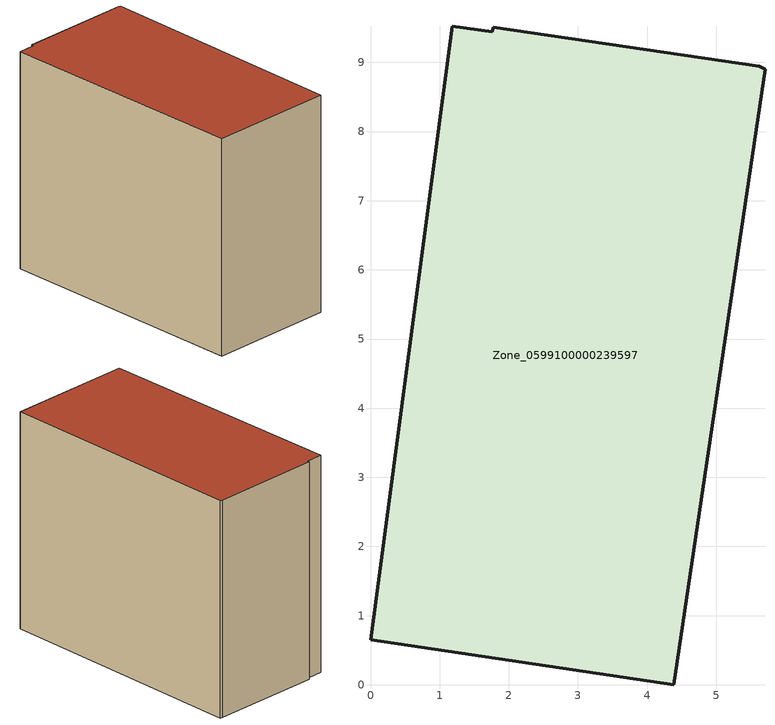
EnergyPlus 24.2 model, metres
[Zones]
Zone_0599100000239597
 floor ground (C_G): 1.78,9.51 5.62,8.94 5.71,8.9 4.39,0 0,0.65 1.18,9.52 1.76,9.44 z0
 wall outside (C_F): 5.62,8.94 1.78,9.51 1.76,9.44 1.18,9.52 0,0.65 4.39,0 5.71,8.9 5.62,8.94 z0:7.71
 roof outside (C_R): 5.71,8.9 5.62,8.94 1.78,9.51 1.76,9.44 1.18,9.52 0,0.65 4.39,0 z7.71
[BUILDING]
Pand.0599100000239597: North Axis=0; Terrain=City; Loads Convergence Tolerance Value=0.04; Temperature Convergence Tolerance Value=0.4; Solar Distribution=FullExterior; Maximum Number of Warmup Days=25; Minimum Number of Warmup Days=1
[Site:Location]
Rotterdam.The.Hague.AP_ZH_NLD Design_Conditions: Latitude=51.96; Longitude=4.45; Time Zone=1; Elevation=-4.5
[SITE:GROUNDTEMPERATURE:BUILDINGSURFACE]
18, 18, 18, 18, 18, 18, 18, 18, 18, 18, 18, 18
[MATERIAL] Thermal Absorptance=0.9; Solar Absorptance=0.7; Visible Absorptance=0.7
Name | Roughness | Thickness | Conductivity | Density | Specific Heat
G.TI.1946-1964 | MediumSmooth | 0.15 | 1 | 540 | 1210
F.TI.1946-1964 | Rough | 0.3 | 0.857143 | 1920 | 840
R.TI.1946-1964 | MediumRough | 0.2 | 0.277778 | 1500 | 1000
[CONSTRUCTION]
C_G: G.TI.1946-1964
C_F: F.TI.1946-1964
C_R: R.TI.1946-1964
[ZONE]
Zone_0599100000239597: Type=1; Multiplier=1; Ceiling Height=Autocalculate; Volume=Autocalculate; Floor Area=autocalculate; Part of Total Floor Area=Yes
[ZONEINFILTRATION:DESIGNFLOWRATE]
Infil_Zone_0599100000239597: Zone or ZoneList or Space or SpaceList=Zone_0599100000239597; Schedule=AlwaysOn; Design Flow Rate Calculation Method=Flow/Area; Flow Rate per Floor Area=0.003; Constant Term Coefficient=1; Temperature Term Coefficient=0; Velocity Term Coefficient=0; Velocity Squared Term Coefficient=0
[HVACTEMPLATE:ZONE:IDEALLOADSAIRSYSTEM]
Zone_0599100000239597: Maximum Heating Supply Air Temperature=50; Minimum Cooling Supply Air Temperature=13; Maximum Heating Supply Air Humidity Ratio=0.0156; Minimum Cooling Supply Air Humidity Ratio=0.0077; Heating Limit=NoLimit; Cooling Limit=NoLimit; Dehumidification Control Type=ConstantSensibleHeatRatio; Cooling Sensible Heat Ratio=0.7; Dehumidification Setpoint=60; Humidification Control Type=None; Humidification Setpoint=30; Outdoor Air Method=None; Outdoor Air Flow Rate per Person=0.00944; Outdoor Air Flow Rate per Zone Floor Area=0; Outdoor Air Flow Rate per Zone=0; Demand Controlled Ventilation Type=None; Outdoor Air Economizer Type=NoEconomizer; Heat Recovery Type=None; Sensible Heat Recovery Effectiveness=0.7; Latent Heat Recovery Effectiveness=0.65
[ZONECONTROL:THERMOSTAT]
ThermostatControl_Zone_0599100000239597: Zone or ZoneList=Zone_0599100000239597; Control Type Schedule=DualSetpointControlType; Control 1=Thermostat_Zone_0599100000239597; Temperature Difference Between Cutout And Setpoint=0
[THERMOSTATSETPOINT:DUALSETPOINT]
Thermostat_Zone_0599100000239597: Heating Setpoint Temperature Schedule=HeatingSetpoint_Zone_0599100000239597; Cooling Setpoint Temperature Schedule=CoolingSetpoint_Zone_0599100000239597
[SCHEDULE:COMPACT]
HeatingSetpoint_Zone_0599100000239597: Through: 12/31, For: AllDays, Until: 24:00, 21
CoolingSetpoint_Zone_0599100000239597: Through: 12/31, For: AllDays, Until: 24:00, 24
DualSetpointControlType: Through: 12/31, For: AllDays, Until: 24:00, 4
AlwaysOn: Through: 12/31, For: AllDays, Until: 24:00, 1
